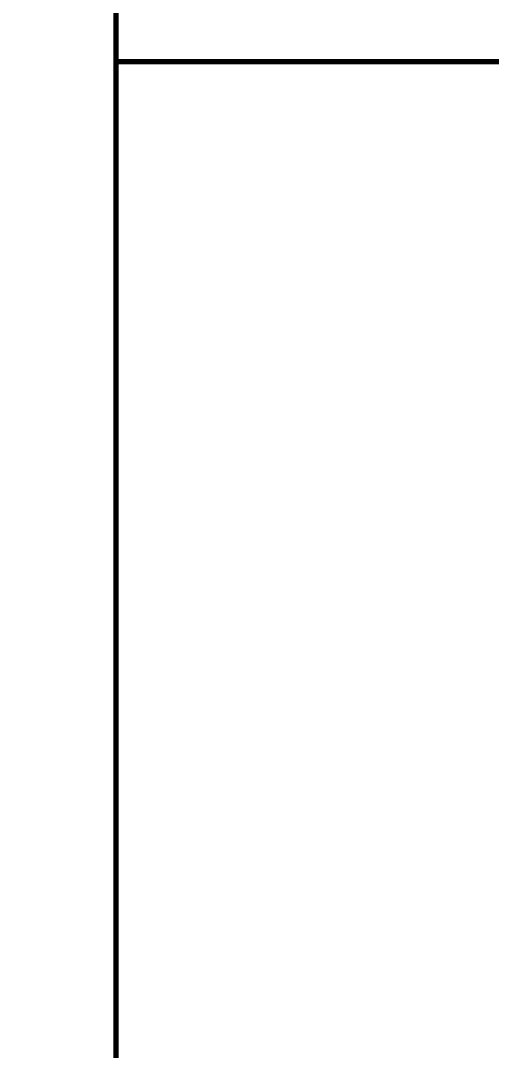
# Paper-space layout 'J1.0' of a CAD drawing. Extents: x -1.7 to 34.3, y -23.5 to 0.5.
# Drawn here: x 31.136 to 31.701, y -8.938 to -7.701 of the extents above; entities that cross this region are included whole.
import ezdxf
from ezdxf.enums import TextEntityAlignment as Align

# ---------------------------------------------------------------- set-up
doc = ezdxf.new("R2010")
doc.units = 0
doc.header["$LTSCALE"] = 0.5
doc.header["$MEASUREMENT"] = 0
doc.layers.get('0').update_dxf_attribs({"linetype": 'CONTINUOUS'})
for name, color, linetype, lineweight in [('TITLE-BORDER', 4, 'CONTINUOUS', 70), ('TITLE-ERECTION-NOTES-JOISTS', 40, 'CONTINUOUS', 18), ('TITLE-INFO-ATTRIB', 1, 'CONTINUOUS', 40)]:
    doc.layers.add(name, color=color, linetype=linetype, lineweight=lineweight)
doc.styles.add('NOTES', font='romans.shx', dxfattribs={"width": 0.95})
doc.styles.add('TITLE-ATTRIB', font='SIMPLEX', dxfattribs={"width": 0.75})

# ---------------------------------------------------------------- blocks, each defined once
blk = doc.blocks.new('nmbs-d-title')
at = {"layer": 'TITLE-BORDER'}
for p, q in [((31.25, 4.093344021226663e-15), (31.25, -21.5)), ((31.25, -7.750000000000004), (33.74999999999999, -7.750000000000005))]:
    blk.add_line(p, q, dxfattribs=at)
at = {"layer": 'TITLE-ERECTION-NOTES-JOISTS', "insert": (25.18848553958523, -5.870421355751123), "char_height": 0.078125, "width": 5.838015904612872, "attachment_point": 1, "style": 'NOTES'}
blk.add_mtext('\\A1;\\pxqc;{\\fArial|b1|i0|c0|p34;\\H1.76x;\\W1;\\LNMBS JOIST ERECTION NOTES\\l\\P\\psm1,t2247,2250;\\H0.568x;\\W0.95;REFER TO THE STEEL JOIST INSTITUTE\'S (SJI)\\PSPECIFICATIONS AND ITS TECHNICAL DIGEST (TD) 9\\W0.875; \\P\\pq*,tz; {\\W1; }\\P\\ps*,ql,t2247,2250;\\H1.1524x;\\W0.95;GC / ERECTOR NOTE:\\fArial|b0|i0|c0|p34;\\P\\pb0.64,sm1;\\Fromans|c0;\\H0.86777x;DO NOT ERECT STEEL JOISTS WITHOUT OBTAINING A COPY AND THOROUGHLY READING THE SJI TD 9, HANDLING AND ERECTION OF STEEL JOISTS AND JOIST GIRDERS.  SERIOUS INJURY OR DEATH CAN RESULT FROM FAILURE TO FAMILIARIZE AND COMPLY WITH ALL APPLICABLE SAFETY REQUIREMENTS OF FEDERAL, STATE, AND LOCAL REGULATIONS AND THE SAFETY GUIDELINES OUTLINED IN THE SJI TD 9.  THIS MANUAL IS INTENDED TO BE AN AID AND GENERAL GUIDE FOR THE SAFE AND PROPER ERECTION OF STEEL JOIST PRODUCTS.\\P\\pt7,40,2247,2250;\\Fsimplex|c0;\\H1.0003x;^I\\LSJI TD 9 IS AVAILABLE FROM:\\P\\pb0.25,t9,36,2247,2250;\\l^ISTEEL JOIST INSTITUTE              ^IPHONE:^I843-407-4091\\P\\pt9,2247,2250;^I234 W. CHEVES STREET             ^IFAX:^I^I843-407-4044\\P^IFLORENCE, SC 29501               ^IWEB:^I^IWWW.STEELJOIST.ORG\\P\\ps*,qc,tz;\\Fromans|c0;\\H0.40064x; }\\P\\pq*,t3;{\\fArial|b1|i0|c0|p34;\\H1.152x;JOIST DELIVERY AND UNLOADING:}\\P\\pi-3,l3,b0.64,sm1;1.^IVERIFY QUANTITIES AND CONDITION OF JOISTS AND JOIST ACCESSORIES UPON ARRIVAL.  INFORM NEW MILLENNIUM BUILDING SYSTEMS (NMBS) IMMEDIATELY OF ANY SHORTAGES, DISCREPANCIES OR DAMAGE.{\\H0.4x;\\P}2.^INMBS WILL SUPPLY ONLY THE MATERIAL LISTED ON THE BILL OF LADING.\\P3.^IWHEN UNLOADING JOISTS BY CRANE, ALWAYS HOIST JOISTS BY TOP OR BOTTOM CHORD PANEL POINTS (NOT BY WEB MEMBERS).{\\H0.4x;\\P}4.^IIF NOT ERECTED IMMEDIATELY, STORE JOISTS AND JOIST ACCESSORIES OFF THE GROUND AND KEEP THEM COVERED TO PROTECT THE PRIMER COATING.\\P\\pi0,l0,b0.25,s*,qc,tz;{\\H0.40064x; }\\P\\pq*;{\\fArial|b1|i0|c0|p34;\\H1.152x;JOIST INSTALLATION:\\Fromans|c0;\\H0.34722x;\\P\\pb0.64,sm1,t3;}5. ^IFOLLOW ALL APPLICABLE REGULATIONS OF THE OCCUPATIONAL SAFETY AND HEALTH ^I^I^IADMINISTRATION (OSHA) FEDERAL REGISTER SUBPART R 1926.  IMMEDIATELY AFTER JOIST IS ^ISET, ATTACH JOIST TO SUPPORTS AS REQUIRED BY SJI AND OSHA. AS BRIDGING IS ^I^I^IINSTALLED, REMOVE SWEEP IN THE JOIST AND CORRECT ANY VERTICAL MISALIGNMENT.  ONCE ^ITHE BRIDGING IS INSTALLED, ATTACH JOISTS TO SUPPORTS PER FINAL ERECTION DRAWINGS.{\\H0.4x;\\P\\pi-3,l3;}6.^IONLY DRAWINGS HAVING A "FIELD USE" STAMP SHALL BE USED FOR ERECTION.{\\H0.4x;\\P}7.^IREFER TO THE ERECTION SECTIONS FOR JOIST AND JOIST GIRDER END ANCHORAGE ^I^IREQUIREMENTS.  PER NMBS, JOISTS, JOIST GIRDERS, AND ACCESSORIES SHALL BE ATTACHED WITH A MINIMUM OF:{\\H0.4x;\\P\\pi0,l0,t3,4;}^I{\\LK-SERIES JOISTS} - THE EQUIVALENT OF TWO 1/8" FILLET WELDS (W) 2 1/2" LONG (L),   ^I^IAND BOLTED WITH TWO 1/2"%%C A307 BOLTS WHERE SLOTS ARE INDICATED IN SECTION.\\P\\pb0.25;^I{\\LLH-SERIES JOISTS, SECTION NUMBERS 02 THRU 06} - THE EQUIVALENT OF TWO 3/16"   ^I^I^IFILLET WELDS (W) 2 1/2" LONG (L), AND BOLTED WITH TWO 3/4"%%C A307 BOLTS ^I^I^I^IWHERE SLOTS ARE INDICATED IN SECTION.\\P\\pt3,4,5;^I{\\LLH-SERIES AND DLH-SERIES JOISTS, SECTION NUMBERS 07 THRU 17} - THE EQUIVALENT ^I^I^IOF TWO 1/4" FILLET WELDS (W) 2 1/2" LONG (L), AND BOLTED WITH TWO 3/4"%%C A307 ^I^I^IBOLTS WHERE SLOTS ARE INDICATED IN SECTION.\\P^I{\\LDLH-SERIES JOISTS, SECTION NUMBERS 18 THRU 25} - THE EQUIVALENT OF TWO 1/4"   ^I^I^IFILLET WELDS (W) 4" LONG (L), AND BOLTED WITH TWO 3/4"%%C A325 BOLTS WHERE SLOTS ^I^IARE INDICATED IN SECTION.\\P^I{\\LJOIST GIRDERS} - THE EQUIVALENT OF TWO 1/4" FILLET WELDS (W) 2 1/2" LONG (L), ^I^I^IAND BOLTED WITH TWO 3/4"%%C A325 BOLTS WHERE SLOTS ARE INDICATED IN SECTION.\\P^I{\\LBRIDGING} - THE EQUIVALENT OF A 1/8" FILLET WELD (W) 1" LONG (L), WITH THE EXCEPTION ^I^IOF BOLTING, FOR K-SERIES JOISTS.\\P\\pt4,5;^ITHE EQUIVALENT OF A 1/8" FILLET WELD (W) 1" LONG (L), WITH THE EXCEPTION OF^IBOLTING, ^IFOR LH-SERIES AND DLH-SERIES JOISTS, SECTION NUMBERS 02 THRU 15.\\P^ITHE EQUIVALENT OF A 1/8" FILLET WELD (W) 1 1/2" LONG (L), WITH THE EXCEPTION OF ^IBOLTING, FOR DLH-SERIES JOISTS, SECTION NUMBERS 16 THRU 20.^I^I^I^I^I^ITHE EQUIVALENT OF A 1/8" FILLET WELD (W) 2" LONG (L), WITH THE EXCEPTION OF^IBOLTING,^IFOR DLH-SERIES JOISTS, SECTION NUMBERS 21 AND 22.\\P^ITHE EQUIVALENT OF A 1/8" FILLET WELD (W) 3" LONG (L), WITH THE EXCEPTION OF^IBOLTING,^IFOR DLH-SERIES JOISTS, SECTION NUMBERS 23 THRU 25.\\P\\pt3;^I{\\LBOTTOM CHORD BRACES} - THE EQUIVALENT OF A * FILLET WELD (W) ** LONG (L).\\P\\pt4,5;^I* = ^ISAME AS BRACE ANGLE THICKNESS, ** = SAME AS BRACE ANGLE LEG LENGTH.\\P\\ps*,tz;^I\\P{\\H0.4x; \\P\\psm1,t3;}^IKEY:{\\H0.4x;\\P\\pi-3,l3,b0.64;}8.^IALL STEEL BEARING JOISTS IN BAYS 40\'-0" AND MORE, ARE TO BOLTED TO SUPPORTS PER OSHA, UNLESS JOISTS ARE PRE-ASSEMBLED INTO PANELS.{\\H0.4x;\\P}9.^IACCORDING TO SJI, BEARING PLATES SHALL BE LOCATED NO MORE THAN 1/2" FROM THE FACE OF MASONRY OR CONCRETE SUPPORTS.  REFERENCE SJI SPECIFICATIONS FOR MINIMUM BEARING PLATE WIDTHS.{\\H0.4x;\\P}10.^IUNBRIDGED JOISTS MAY EXHIBIT SOME DEGREE OF INSTABILITY UNDER THE ERECTOR\'S ^IWEIGHT, THEREFORE, EXTREME CAUTION MUST BE EXERCISED.  WHEN IT IS NECESSARY FOR THE ERECTOR TO CLIMB ON THE JOIST, REFER TO SJI AND OSHA REQUIREMENTS.{\\H0.4x;\\P}11.^IVERIFY THAT ALL BRIDGING IS COMPLETELY INSTALLED, WITH JOIST AND JOIST GIRDER ^IENDS PERMANENTLY ATTACHED, BEFORE APPLYING CONSTRUCTION LOADS TO JOIST.{\\H0.4x;\\P}12.^IADEQUATE MEANS FOR DISTRIBUTING CONCENTRATED LOADS SHOULD BE PROVIDED SO^ITHAT THE CAPACITY OF ANY JOIST IS NOT EXCEEDED.{\\H0.4x;\\P}13.^IJOIST CHORDS ARE NOT DESIGNED FOR BENDING DUE TO CONCENTRATED LOADS, UNO ON ^IPLANS.  EITHER PLACE LOADS AT JOIST PANEL POINTS OR SEE THE "FIELD INSTALLED ^IWEB ^IMEMBERS AT CONCENTRATED LOADS" DETAIL.\\P\\pi0,l0,b0.25,s*,qc,tz;{\\H0.40064x; }\\P\\pq*;{\\fArial|b1|i0|c0|p34;\\H1.152x;NMBS GENERAL JOIST NOTES:\\Fromans|c0;\\H0.34722x;\\P\\pi-3,l3,b0.64,sm1,t3;\\H2.4992x;14.^ININC - NOT IN NMBS CONTRACT.       UNO - UNLESS NOTED OTHERWISE.\\H0.40012x;\\P}15.^ITYPICAL PRIMER COATING, UNO ON PLANS:\\P^I{\\L^I^I^I^I^I^I^I} {\\H0.99968x;FOR ALL JOISTS, JOIST GIRDERS & JOIST ACCESSORIES.  SHOP PRIMER COMPLIES WITH SSPC-PAINT 15.\\P\\pi0,l0,b0.25,t4,5;^INOTE: SHOP PRIMER IS APPLIED BY DIPPING. COATING MAY NOT BE UNIFORM AND REQUIRE ^IREMOVAL OF ACCUMULATIONS BEFORE FINISH COAT IS APPLIED.\\H0.40013x;\\P\\pi-3,l3,b0.64,t3;\\H2.4992x;16.^IWELDED HORIZONTAL BRIDGING IS SUPPLIED IN 20\'-0" LENGTHS.  FIELD CUT WELDED ^IHORIZONTAL BRIDGING AS REQUIRED AND UTILIZE ALL DROP.\\P\\pi0,l0,b0.25,t4;^INOTE: WELDED BRIDGING IS TO BE EQUALLY SPACED BETWEEN SUPPORTS, UNO ON PLANS.\\H0.40013x;\\P\\H2.4992x;^IDECK MUST BE POSITIVELY ATTACHED TO JOIST TOP CHORDS IN ACCORDANCE WITH DECK ^I^IFASTENING REQUIREMENTS, TO PROVIDE LATERAL STABILITY, UNO ON PLANS.\\H0.40013x;\\P\\pi-3,l3,b0.64,t3;\\H2.4992x;17.^IJOISTS MARKED TJ_ INDICATES TIE-JOISTS.  THESE JOISTS ARE NOT DESIGNED TO SATISFY OSHA 29 CFR 1926.757 (a)(3).  REFER TO "DANGER" TAG ON JOIST FOR ERECTION REQUIREMENTS.\\H0.40013x;\\P\\H2.4992x;18.^IDO NOT CUT AWAY ANY CHORDS OR WEBS.\\H0.40012x;\\P\\H2.4992x;19.^INMBS PRODUCTS ARE FABRICATED TO MEET THE ERECTION REQUIREMENTS OF OSHA.  FIELD COMPLIANCE WITH OSHA IS NECESSARY.\\P20.^IFIELD BOLTS PROVIDED BY NMBS FOR BOLTING NMBS PRODUCTS TO NMBS PRODUCTS ONLY.\\P\\pi0,l0,b0.25,s*,qc,tz;\\Fsimplex|c0;\\H0.40077x; \\H2.4955x;\\P\\psm0.98,q*;\\fArial|b1|i0|c0|p34;\\H1.1523x; CONTRACT NOTE:\\Fsimplex|c0;\\H1.0414x;\\L\\C1;\\P\\pb0.64,sm1,t3;\\H0.83332x;\\l\\C256;^I\\fArial|b1|i0|c0|p34;NMBS WILL NOT ACCEPT THE RESPONSIBILITY OR CHARGES FOR ANY FIELD CORRECTIONS^I^IMADE WITHOUT PRIOR NMBS APPROVAL.}', dxfattribs=at)
at = {"layer": 'TITLE-ERECTION-NOTES-JOISTS', "style": 'NOTES', "width": 0.95}
blk.add_attdef('PAINT', text='', height=0.07812499999999986, dxfattribs=at).set_placement((26.34581930746428, -18.51154145012962), align=Align.BOTTOM_CENTER)
at = {"layer": 'TITLE-INFO-ATTRIB', "style": 'TITLE-ATTRIB', "width": 0.875, "flags": 8}
for tag, height, p in [('CHKR', 0.1875, (33.53125, -14.78112646600015)), ('DTLR', 0.1875, (33.53125, -16.28112646600015)), ('PONO', 0.1875, (33.53124999999999, -19.70046153322726)), ('JOBLOCATION', 0.1875, (32.36458333333333, -20.70046153322727)), ('CUSTOMER', 0.1875, (32.94791666666666, -20.70046153322727)), ('JOB', 0.25, (31.74999999999998, -20.70046153322727))]:
    blk.add_attdef(tag, text='', height=height, rotation=90, dxfattribs=at).set_placement(p, align=Align.MIDDLE_LEFT)
for tag, height, p in [('FILENO', 0.1875, (32.8125, -22.12766840056044)), ('DRAWING', 0.3125, (32.49999999999999, -22.94016840056043))]:
    blk.add_attdef(tag, text='', height=height, dxfattribs=at).set_placement(p, align=Align.BOTTOM_CENTER)

psp = doc.layouts.new('J1.0')

# ---------------------------------------------------------------- block references
psp.add_blockref('nmbs-d-title', (0.0002931935161463173, 9.904617211908828e-05))

doc.saveas('drawing.dxf')
